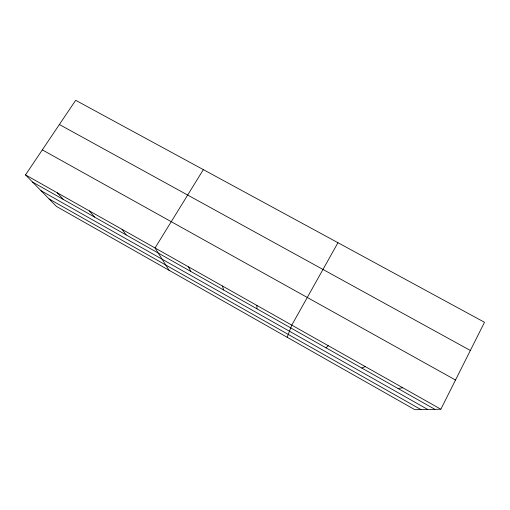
<?xml version="1.0" encoding="UTF-8"?>
<svg xmlns="http://www.w3.org/2000/svg" width="510" height="510" viewBox="0 0 510 510"><rect width="100%" height="100%" fill="white"/><g stroke="black" fill="none" stroke-linecap="round" stroke-linejoin="round"><path stroke-width="0.76" d="M287.168 337.276L291.777 325.125L337.964 242.715M440.85 409.23L484.5 322.282L75.671 100.298L25.5 174.879L56.425 206.41L414.872 409.702L440.85 409.23L25.5 174.879M203.356 169.626L155.04 247.968L169.103 270.313M326.017 347.833L328.242 345.697M361.8 368.048L365.23 366.569M398.093 388.543L402.76 387.74M59.377 124.51L470.347 350.472M42.324 149.87L455.506 380.033M32.519 182.038L434.902 409.339M41.01 190.689L427.75 409.466M49.119 198.957L420.96 409.594M57.241 192.786L63.342 199.448M89.403 210.936L94.567 217.088M121.998 229.328L126.193 234.951M188.528 266.864L190.708 271.397M222.468 286.014L223.603 289.98M256.887 305.433L256.938 308.811"/></g></svg>
